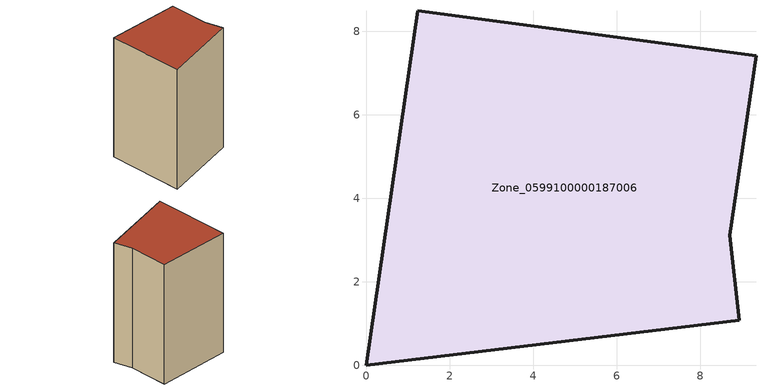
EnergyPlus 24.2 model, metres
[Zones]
Zone_0599100000187006
 floor ground (C_G): 8.71,3.12 8.94,1.08 0,0 1.22,8.49 9.34,7.42 z0
 wall outside (C_F): 1.22,8.49 0,0 8.94,1.08 8.71,3.12 9.34,7.42 1.22,8.49 z0:13.42
 roof outside (C_R): 9.34,7.42 1.22,8.49 0,0 8.94,1.08 8.71,3.12 z13.42
[BUILDING]
Pand.0599100000187006: North Axis=0; Terrain=City; Loads Convergence Tolerance Value=0.04; Temperature Convergence Tolerance Value=0.4; Solar Distribution=FullExterior; Maximum Number of Warmup Days=25; Minimum Number of Warmup Days=1
[Site:Location]
Rotterdam.The.Hague.AP_ZH_NLD Design_Conditions: Latitude=51.96; Longitude=4.45; Time Zone=1; Elevation=-4.5
[SITE:GROUNDTEMPERATURE:BUILDINGSURFACE]
18, 18, 18, 18, 18, 18, 18, 18, 18, 18, 18, 18
[MATERIAL] Thermal Absorptance=0.9; Solar Absorptance=0.7; Visible Absorptance=0.7
Name | Roughness | Thickness | Conductivity | Density | Specific Heat
G.TI.1946 | MediumSmooth | 0.15 | 1 | 540 | 1210
F.TI.1946 | Rough | 0.3 | 0.857143 | 1920 | 840
R.TI.1946 | MediumRough | 0.2 | 0.1 | 1500 | 1000
[CONSTRUCTION]
C_G: G.TI.1946
C_F: F.TI.1946
C_R: R.TI.1946
[ZONE]
Zone_0599100000187006: Type=1; Multiplier=1; Ceiling Height=Autocalculate; Volume=Autocalculate; Floor Area=autocalculate; Part of Total Floor Area=Yes
[ZONEINFILTRATION:DESIGNFLOWRATE]
Infil_Zone_0599100000187006: Zone or ZoneList or Space or SpaceList=Zone_0599100000187006; Schedule=AlwaysOn; Design Flow Rate Calculation Method=Flow/Area; Flow Rate per Floor Area=0.003; Constant Term Coefficient=1; Temperature Term Coefficient=0; Velocity Term Coefficient=0; Velocity Squared Term Coefficient=0
[HVACTEMPLATE:ZONE:IDEALLOADSAIRSYSTEM]
Zone_0599100000187006: Maximum Heating Supply Air Temperature=50; Minimum Cooling Supply Air Temperature=13; Maximum Heating Supply Air Humidity Ratio=0.0156; Minimum Cooling Supply Air Humidity Ratio=0.0077; Heating Limit=NoLimit; Cooling Limit=NoLimit; Dehumidification Control Type=ConstantSensibleHeatRatio; Cooling Sensible Heat Ratio=0.7; Dehumidification Setpoint=60; Humidification Control Type=None; Humidification Setpoint=30; Outdoor Air Method=None; Outdoor Air Flow Rate per Person=0.00944; Outdoor Air Flow Rate per Zone Floor Area=0; Outdoor Air Flow Rate per Zone=0; Demand Controlled Ventilation Type=None; Outdoor Air Economizer Type=NoEconomizer; Heat Recovery Type=None; Sensible Heat Recovery Effectiveness=0.7; Latent Heat Recovery Effectiveness=0.65
[ZONECONTROL:THERMOSTAT]
ThermostatControl_Zone_0599100000187006: Zone or ZoneList=Zone_0599100000187006; Control Type Schedule=DualSetpointControlType; Control 1=Thermostat_Zone_0599100000187006; Temperature Difference Between Cutout And Setpoint=0
[THERMOSTATSETPOINT:DUALSETPOINT]
Thermostat_Zone_0599100000187006: Heating Setpoint Temperature Schedule=HeatingSetpoint_Zone_0599100000187006; Cooling Setpoint Temperature Schedule=CoolingSetpoint_Zone_0599100000187006
[SCHEDULE:COMPACT]
HeatingSetpoint_Zone_0599100000187006: Through: 12/31, For: AllDays, Until: 24:00, 21
CoolingSetpoint_Zone_0599100000187006: Through: 12/31, For: AllDays, Until: 24:00, 24
DualSetpointControlType: Through: 12/31, For: AllDays, Until: 24:00, 4
AlwaysOn: Through: 12/31, For: AllDays, Until: 24:00, 1
